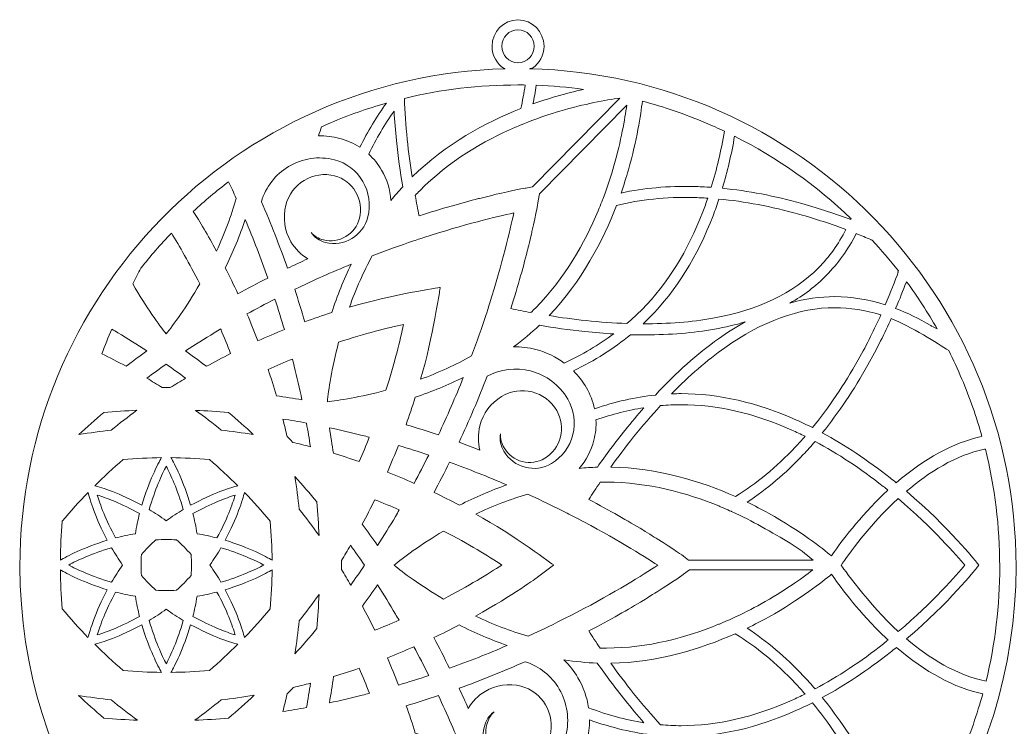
# Model space of a CAD drawing. Header units: millimetres. Extents: x -924 to 1115, y -381 to -47.
# Drawn here: x -273 to 31.8, y -263.5 to -47 of the extents above; entities that cross this region are included whole.
import ezdxf

# ---------------------------------------------------------------- set-up
doc = ezdxf.new("R2010")
doc.units = ezdxf.units.MM
doc.header["$MEASUREMENT"] = 0
doc.layers.add('Layer 4', color=7, linetype='Continuous')

msp = doc.modelspace()

# ---------------------------------------------------------------- linework, layer by layer
at = {"layer": 'Layer 4', "lineweight": 0}
for points, knots in [([(31.79, -214.3), (31.79, -131.31), (-34.54, -63.82), (-117.07, -61.94), (-116.76, -61.87), (-116.45, -61.8), (-116.13, -61.72), (-114.03, -60.27), (-112.65, -57.82), (-112.65, -55.05), (-112.65, -50.6), (-116.22, -46.98), (-120.61, -46.98), (-124.99, -46.98), (-128.56, -50.6), (-128.56, -55.05), (-128.56, -57.93), (-127.06, -60.46), (-124.82, -61.88), (-124.75, -61.9), (-124.68, -61.92), (-124.62, -61.93), (-124.6, -61.94), (-124.58, -61.94), (-124.56, -61.95), (-206.9, -64.04), (-273.01, -131.45), (-273.01, -214.3), (-273.01, -277), (-235.14, -330.85), (-181.03, -354.24), (-184.07, -355.39), (-186.25, -358.36), (-186.25, -361.84), (-186.25, -366.32), (-182.66, -369.96), (-178.25, -369.96), (-173.84, -369.96), (-170.25, -366.32), (-170.25, -361.84), (-170.25, -360.5), (-170.58, -359.23), (-171.15, -358.11), (-157.05, -363.07), (-142, -366.01), (-126.35, -366.59), (-128.07, -368.08), (-129.16, -370.29), (-129.16, -372.76), (-129.16, -377.24), (-125.58, -380.88), (-121.16, -380.88), (-116.75, -380.88), (-113.16, -377.24), (-113.16, -372.76), (-113.16, -370.31), (-114.24, -368.11), (-115.94, -366.62), (-100.18, -366.15), (-85.02, -363.28), (-70.82, -358.37), (-71.47, -359.55), (-71.85, -360.9), (-71.85, -362.35), (-71.85, -366.82), (-68.26, -370.46), (-63.85, -370.46), (-59.44, -370.46), (-55.85, -366.82), (-55.85, -362.35), (-55.85, -358.94), (-57.93, -356.02), (-60.87, -354.82), (-61, -354.78), (-61.13, -354.74), (-61.26, -354.71), (-6.57, -331.57), (31.79, -277.41), (31.79, -214.3)], [0, 0, 0, 0, 1, 1, 1, 2, 2, 2, 3, 3, 3, 4, 4, 4, 5, 5, 5, 6, 6, 6, 7, 7, 7, 8, 8, 8, 9, 9, 9, 10, 10, 10, 11, 11, 11, 12, 12, 12, 13, 13, 13, 14, 14, 14, 15, 15, 15, 16, 16, 16, 17, 17, 17, 18, 18, 18, 19, 19, 19, 20, 20, 20, 21, 21, 21, 22, 22, 22, 23, 23, 23, 24, 24, 24, 25, 25, 25, 26, 26, 26, 26]), ([(-125.56, -55.05), (-125.56, -52.28), (-123.34, -50.03), (-120.61, -50.03), (-117.87, -50.03), (-115.65, -52.28), (-115.65, -55.05), (-115.65, -57.82), (-117.87, -60.08), (-120.61, -60.08), (-123.34, -60.08), (-125.56, -57.82), (-125.56, -55.05)], [0, 0, 0, 0, 1, 1, 1, 2, 2, 2, 3, 3, 3, 4, 4, 4, 4]), ([(-119.78, -74.13), (-130.46, -78.36), (-142.68, -84.94), (-153, -95.07), (-153.57, -91.38), (-154.08, -87.53), (-154.49, -83.58), (-154.93, -79.25), (-155.22, -75.06), (-155.37, -71.01), (-144.07, -68.27), (-132.44, -66.9), (-120.61, -66.9), (-119.86, -66.9), (-119.12, -66.9), (-118.38, -66.91), (-118.75, -69.37), (-119.21, -71.78), (-119.78, -74.13)], [0, 0, 0, 0, 1, 1, 1, 2, 2, 2, 3, 3, 3, 4, 4, 4, 5, 5, 5, 6, 6, 6, 6]), ([(-109, -70.43), (-111.2, -71.07), (-113.56, -71.83), (-116.04, -72.72), (-115.64, -70.85), (-115.3, -68.94), (-115.02, -67), (-110.16, -67.18), (-105.34, -67.59), (-100.56, -68.24), (-103.17, -68.83), (-106, -69.54), (-109, -70.43)], [0, 0, 0, 0, 1, 1, 1, 2, 2, 2, 3, 3, 3, 4, 4, 4, 4]), ([(-177.98, -78.48), (-172.37, -76.11), (-166.66, -74.1), (-160.85, -72.45), (-163.87, -76.58), (-166.59, -81.09), (-168.99, -85.98), (-170.85, -84.76), (-172.92, -83.84), (-175.13, -83.27), (-177.29, -82.71), (-179.48, -82.45), (-181.65, -82.47), (-181.32, -81.54), (-181.01, -80.61), (-180.72, -79.67), (-179.81, -79.27), (-178.9, -78.87), (-177.98, -78.48)], [0, 0, 0, 0, 1, 1, 1, 2, 2, 2, 3, 3, 3, 4, 4, 4, 5, 5, 5, 6, 6, 6, 6]), ([(-116.18, -98.11), (-116.18, -98.11), (-118.23, -98.45), (-118.23, -98.45), (-118.31, -98.46), (-121.8, -99.06), (-127.76, -100.48), (-128.07, -100.59), (-132.43, -101.65), (-132.72, -101.7), (-137.76, -103), (-143.92, -104.73), (-150.86, -106.97), (-151.27, -104.97), (-151.67, -102.88), (-152.06, -100.71), (-151.61, -100.23), (-151.15, -99.75), (-150.69, -99.28), (-141.73, -90.19), (-131.07, -84), (-121.37, -79.81), (-120.82, -79.61), (-117.73, -78.28), (-117.38, -78.18), (-113.97, -76.85), (-110.73, -75.78), (-107.79, -74.91), (-100.25, -72.69), (-93.71, -71.53), (-89.49, -70.94), (-89.49, -70.94), (-116.18, -98.11), (-116.18, -98.11)], [0, 0, 0, 0, 1, 1, 1, 2, 2, 2, 3, 3, 3, 4, 4, 4, 5, 5, 5, 6, 6, 6, 7, 7, 7, 8, 8, 8, 9, 9, 9, 10, 10, 10, 11, 11, 11, 11]), ([(-91.24, -91.61), (-92.09, -94.6), (-93.15, -97.89), (-94.46, -101.36), (-94.59, -101.75), (-95.82, -104.83), (-96.06, -105.4), (-100.19, -115.26), (-106.31, -126.09), (-115.29, -135.2), (-115.74, -135.65), (-116.2, -136.11), (-116.66, -136.56), (-118.78, -136.17), (-120.82, -135.76), (-122.77, -135.35), (-120.53, -128.22), (-118.81, -121.93), (-117.54, -116.79), (-117.45, -116.54), (-116.31, -111.78), (-116.34, -111.8), (-114.98, -105.87), (-114.41, -102.41), (-114.4, -102.33), (-114.4, -102.33), (-114.06, -100.27), (-114.06, -100.27), (-114.06, -100.27), (-87.34, -73.07), (-87.34, -73.07), (-87.91, -77.34), (-89.05, -83.96), (-91.24, -91.61)], [0, 0, 0, 0, 1, 1, 1, 2, 2, 2, 3, 3, 3, 4, 4, 4, 5, 5, 5, 6, 6, 6, 7, 7, 7, 8, 8, 8, 9, 9, 9, 10, 10, 10, 11, 11, 11, 11]), ([(-63.23, -78.48), (-61.28, -79.3), (-59.36, -80.17), (-57.45, -81.08), (-58.48, -87.09), (-59.82, -92.82), (-61.47, -98.23), (-63.28, -98.1), (-65.07, -98.01), (-66.84, -97.97), (-74.67, -97.79), (-82.11, -98.47), (-89.08, -99.99), (-88.22, -97.5), (-87.47, -95.12), (-86.84, -92.91), (-84.22, -83.74), (-83.05, -76.11), (-82.56, -71.85), (-75.99, -73.6), (-69.54, -75.81), (-63.23, -78.48)], [0, 0, 0, 0, 1, 1, 1, 2, 2, 2, 3, 3, 3, 4, 4, 4, 5, 5, 5, 6, 6, 6, 7, 7, 7, 7]), ([(-157.8, -83.93), (-157.3, -88.83), (-156.64, -93.58), (-155.89, -98.07), (-157.12, -99.4), (-158.32, -100.79), (-159.49, -102.24), (-159.71, -98.98), (-160.69, -95.82), (-162.36, -92.95), (-163.44, -91.11), (-164.76, -89.48), (-166.28, -88.08), (-163.99, -83.33), (-161.4, -78.94), (-158.52, -74.93), (-158.36, -77.87), (-158.12, -80.86), (-157.8, -83.93)], [0, 0, 0, 0, 1, 1, 1, 2, 2, 2, 3, 3, 3, 4, 4, 4, 5, 5, 5, 6, 6, 6, 6]), ([(-18.77, -108.12), (-23.21, -106.44), (-28.26, -104.72), (-33.72, -103.19), (-42.09, -100.86), (-50.25, -99.3), (-58.08, -98.52), (-56.56, -93.47), (-55.31, -88.15), (-54.33, -82.6), (-41.26, -89.18), (-29.29, -97.64), (-18.65, -107.85), (-18.71, -107.99), (-18.77, -108.11), (-18.77, -108.12)], [0, 0, 0, 0, 1, 1, 1, 2, 2, 2, 3, 3, 3, 4, 4, 4, 5, 5, 5, 5]), ([(-166.55, -107.29), (-168, -113.07), (-173.82, -116.58), (-179.52, -115.11), (-181.31, -114.64), (-182.85, -113.58), (-183.93, -112.08), (-182.93, -113.14), (-181.65, -113.94), (-180.15, -114.32), (-177.81, -114.93), (-175.37, -114.57), (-173.28, -113.31), (-171.2, -112.06), (-169.72, -110.06), (-169.13, -107.68), (-168.44, -104.93), (-168.84, -102.06), (-170.28, -99.61), (-171.71, -97.16), (-174, -95.43), (-176.71, -94.73), (-179.89, -93.91), (-183.19, -94.39), (-186.02, -96.1), (-188.85, -97.8), (-190.85, -100.51), (-191.66, -103.73), (-192.62, -107.55), (-192.05, -111.52), (-190.07, -114.9), (-188.78, -117.1), (-187.01, -118.88), (-184.89, -120.12), (-186.99, -121.08), (-189.08, -122.05), (-191.13, -123.03), (-193.53, -116.23), (-196.21, -109.37), (-199.11, -102.63), (-197.77, -98.1), (-194.84, -94.29), (-190.82, -91.88), (-186.57, -89.31), (-181.58, -88.58), (-176.78, -89.82), (-173.11, -90.77), (-170.03, -93.11), (-168.1, -96.41), (-166.16, -99.71), (-165.61, -103.57), (-166.55, -107.29)], [0, 0, 0, 0, 1, 1, 1, 2, 2, 2, 3, 3, 3, 4, 4, 4, 5, 5, 5, 6, 6, 6, 7, 7, 7, 8, 8, 8, 9, 9, 9, 10, 10, 10, 11, 11, 11, 12, 12, 12, 13, 13, 13, 14, 14, 14, 15, 15, 15, 16, 16, 16, 17, 17, 17, 17]), ([(-212.85, -117.78), (-215.52, -112.85), (-217.98, -108.73), (-219.95, -105.6), (-216.48, -102.39), (-212.88, -99.36), (-209.16, -96.52), (-208.38, -98.18), (-207.6, -99.89), (-206.83, -101.64), (-208.36, -107), (-210.39, -112.42), (-212.85, -117.78)], [0, 0, 0, 0, 1, 1, 1, 2, 2, 2, 3, 3, 3, 4, 4, 4, 4]), ([(-64.06, -105.76), (-68.62, -117.69), (-74.86, -127.73), (-82.61, -135.59), (-84.09, -137.09), (-85.65, -138.53), (-87.29, -139.91), (-91.31, -139.77), (-95.48, -139.47), (-99.78, -139.02), (-103.67, -138.61), (-107.47, -138.09), (-111.11, -137.51), (-101.12, -127.04), (-94.63, -114.62), (-90.47, -103.79), (-83.17, -101.98), (-75.31, -101.16), (-66.96, -101.35), (-65.51, -101.38), (-64.03, -101.45), (-62.54, -101.54), (-63.03, -102.97), (-63.53, -104.38), (-64.06, -105.76)], [0, 0, 0, 0, 1, 1, 1, 2, 2, 2, 3, 3, 3, 4, 4, 4, 5, 5, 5, 6, 6, 6, 7, 7, 7, 8, 8, 8, 8]), ([(-60.99, -138.31), (-67.49, -139.48), (-74.63, -140.05), (-82.35, -140.01), (-81.64, -139.34), (-80.94, -138.67), (-80.26, -137.98), (-72.17, -129.77), (-65.67, -119.33), (-60.93, -106.94), (-60.29, -105.27), (-59.69, -103.56), (-59.11, -101.81), (-51.28, -102.54), (-43.1, -104.09), (-34.68, -106.43), (-29.42, -107.9), (-24.55, -109.55), (-20.25, -111.17), (-22.58, -115.63), (-25.38, -119.54), (-28.65, -122.85), (-36.32, -130.63), (-47.2, -135.83), (-60.99, -138.31)], [0, 0, 0, 0, 1, 1, 1, 2, 2, 2, 3, 3, 3, 4, 4, 4, 5, 5, 5, 6, 6, 6, 7, 7, 7, 8, 8, 8, 8]), ([(-130.35, -137.12), (-130.36, -137.14), (-130.36, -137.15), (-130.36, -137.15), (-131.68, -141.18), (-133.15, -145.41), (-134.81, -149.85), (-139.65, -152.55), (-144.88, -154.95), (-150.39, -156.98), (-146.6, -143.8), (-144.54, -129.77), (-144.57, -129.76), (-144.57, -129.76), (-144.44, -128.85), (-144.44, -128.85), (-144.44, -128.85), (-159.4, -131.12), (-172.17, -134.89), (-170.18, -129.35), (-167.84, -124.08), (-165.2, -119.2), (-160.8, -117.51), (-156.58, -116), (-152.59, -114.65), (-152.52, -114.63), (-149.59, -113.65), (-149.42, -113.6), (-137.01, -109.56), (-127.19, -107.21), (-121.91, -106.07), (-123.03, -111.41), (-125.34, -121.34), (-129.31, -133.89), (-129.4, -134.3), (-130.33, -137.05), (-130.35, -137.12)], [0, 0, 0, 0, 1, 1, 1, 2, 2, 2, 3, 3, 3, 4, 4, 4, 5, 5, 5, 6, 6, 6, 7, 7, 7, 8, 8, 8, 9, 9, 9, 10, 10, 10, 11, 11, 11, 12, 12, 12, 12]), ([(-197.16, -126), (-200.26, -127.57), (-203.33, -129.19), (-206.3, -130.82), (-207.54, -128.17), (-208.84, -125.49), (-210.18, -122.86), (-207.78, -117.98), (-205.72, -113.03), (-204.04, -108.1), (-201.56, -114.04), (-199.25, -120.04), (-197.16, -126)], [0, 0, 0, 0, 1, 1, 1, 2, 2, 2, 3, 3, 3, 4, 4, 4, 4]), ([(-217.99, -127.77), (-222.13, -135), (-226.12, -140.4), (-228.25, -143.1), (-230.37, -140.41), (-234.36, -135.02), (-238.49, -127.79), (-237.64, -126.1), (-236.8, -124.5), (-235.98, -122.97), (-233.05, -119.25), (-229.94, -115.67), (-226.66, -112.22), (-224.22, -116.18), (-221.2, -121.43), (-217.99, -127.77)], [0, 0, 0, 0, 1, 1, 1, 2, 2, 2, 3, 3, 3, 4, 4, 4, 5, 5, 5, 5]), ([(-4.22, -123.83), (-4.26, -123.92), (-4.3, -124.02), (-4.34, -124.11), (-4.32, -124.14), (-4.29, -124.17), (-4.27, -124.2), (-4.27, -124.2), (-4.26, -124.21), (-4.26, -124.21), (-5.23, -126.91), (-6.54, -130.32), (-8.21, -134.2), (-13.42, -132.53), (-18.58, -131.69), (-23.66, -131.69), (-28.17, -131.69), (-32.75, -132.36), (-37.38, -133.68), (-33.19, -131.29), (-29.49, -128.48), (-26.29, -125.24), (-22.7, -121.6), (-19.64, -117.3), (-17.11, -112.39), (-15.53, -113.02), (-14.06, -113.63), (-12.68, -114.22), (-12.67, -114.24), (-12.66, -114.25), (-12.65, -114.26), (-12.62, -114.29), (-12.59, -114.32), (-12.57, -114.35), (-12.46, -114.35), (-12.36, -114.36), (-12.26, -114.36), (-9.44, -117.42), (-6.76, -120.57), (-4.22, -123.83)], [0, 0, 0, 0, 1, 1, 1, 2, 2, 2, 3, 3, 3, 4, 4, 4, 5, 5, 5, 6, 6, 6, 7, 7, 7, 8, 8, 8, 9, 9, 9, 10, 10, 10, 11, 11, 11, 12, 12, 12, 13, 13, 13, 13]), ([(-177.6, -136.57), (-180.36, -137.46), (-183.13, -138.41), (-185.84, -139.4), (-186.8, -136.11), (-187.84, -132.78), (-188.93, -129.46), (-183.33, -126.75), (-177.54, -124.18), (-171.67, -121.77), (-173.91, -126.45), (-175.9, -131.41), (-177.6, -136.57)], [0, 0, 0, 0, 1, 1, 1, 2, 2, 2, 3, 3, 3, 4, 4, 4, 4]), ([(-1.7, -127.16), (1.69, -131.78), (4.81, -136.58), (7.64, -141.56), (6.9, -141.19), (5.79, -140.64), (5.7, -140.55), (2.1, -138.42), (-1.48, -136.67), (-5.05, -135.31), (-3.79, -132.37), (-2.74, -129.7), (-1.88, -127.4), (-1.87, -127.4), (-1.87, -127.41), (-1.87, -127.41), (-1.84, -127.45), (-1.81, -127.49), (-1.78, -127.54), (-1.75, -127.41), (-1.72, -127.29), (-1.7, -127.16)], [0, 0, 0, 0, 1, 1, 1, 2, 2, 2, 3, 3, 3, 4, 4, 4, 5, 5, 5, 6, 6, 6, 7, 7, 7, 7]), ([(-200.21, -145.23), (-201.26, -142.49), (-202.38, -139.73), (-203.55, -137), (-200.77, -135.47), (-197.89, -133.94), (-194.98, -132.46), (-193.95, -135.59), (-192.99, -138.72), (-192.09, -141.79), (-194.83, -142.89), (-197.55, -144.04), (-200.21, -145.23)], [0, 0, 0, 0, 1, 1, 1, 2, 2, 2, 3, 3, 3, 4, 4, 4, 4]), ([(-30.53, -171.8), (-32.16, -170.98), (-33.78, -170.2), (-35.4, -169.48), (-47.38, -164.11), (-59.26, -161.39), (-70.7, -161.39), (-71.66, -161.39), (-72.63, -161.42), (-73.59, -161.46), (-68.16, -155.9), (-62.71, -151.17), (-57.3, -147.34), (-45.83, -139.2), (-34.51, -135.08), (-23.66, -135.08), (-19.04, -135.08), (-14.34, -135.83), (-9.58, -137.31), (-11.49, -141.54), (-13.78, -146.2), (-16.48, -151.01), (-20.8, -158.71), (-25.51, -165.67), (-30.53, -171.8)], [0, 0, 0, 0, 1, 1, 1, 2, 2, 2, 3, 3, 3, 4, 4, 4, 5, 5, 5, 6, 6, 6, 7, 7, 7, 8, 8, 8, 8]), ([(-161, -160.36), (-168.97, -162.51), (-175.56, -163.46), (-178.94, -163.85), (-178.56, -160.42), (-177.62, -153.74), (-175.5, -145.65), (-167.27, -142.96), (-160.37, -141.24), (-155.62, -140.2), (-156.65, -145.01), (-158.34, -152.01), (-161, -160.36)], [0, 0, 0, 0, 1, 1, 1, 2, 2, 2, 3, 3, 3, 4, 4, 4, 4]), ([(-78.58, -161.82), (-84.7, -162.47), (-90.92, -163.87), (-97.19, -166.01), (-97.65, -163.78), (-98.48, -161.62), (-99.66, -159.61), (-100.78, -157.69), (-102.13, -155.96), (-103.66, -154.43), (-97.16, -151.29), (-91.3, -147.58), (-86.14, -143.34), (-84.64, -143.38), (-83.16, -143.4), (-81.7, -143.4), (-74.05, -143.4), (-66.93, -142.81), (-60.44, -141.65), (-57.17, -141.06), (-54.06, -140.33), (-51.1, -139.44), (-53.81, -140.94), (-56.52, -142.65), (-59.24, -144.58), (-65.67, -149.15), (-72.15, -154.92), (-78.58, -161.82)], [0, 0, 0, 0, 1, 1, 1, 2, 2, 2, 3, 3, 3, 4, 4, 4, 5, 5, 5, 6, 6, 6, 7, 7, 7, 8, 8, 8, 9, 9, 9, 9]), ([(21.35, -174.44), (21.19, -174.49), (21.09, -174.52), (21.09, -174.53), (12.57, -176.44), (3.78, -181.22), (-4.88, -188.68), (-5.5, -188.17), (-6.13, -187.67), (-6.77, -187.16), (-13.62, -181.75), (-20.57, -177.14), (-27.5, -173.39), (-22.51, -167.22), (-17.83, -160.27), (-13.54, -152.61), (-10.74, -147.61), (-8.37, -142.78), (-6.4, -138.4), (-0.43, -140.8), (7.96, -146.08), (11.17, -148.19), (12.61, -151.05), (13.96, -153.96), (15.21, -156.92), (17.64, -162.66), (19.68, -168.5), (21.35, -174.44)], [0, 0, 0, 0, 1, 1, 1, 2, 2, 2, 3, 3, 3, 4, 4, 4, 5, 5, 5, 6, 6, 6, 7, 7, 7, 8, 8, 8, 9, 9, 9, 9]), ([(-234.19, -148.33), (-236.34, -149.87), (-238.47, -151.44), (-240.54, -153.02), (-242.99, -151.68), (-245.47, -150.38), (-247.93, -149.16), (-246.97, -146.64), (-245.96, -144.11), (-244.9, -141.62), (-244.22, -142.02), (-243.6, -142.39), (-243, -142.76), (-240.08, -144.53), (-237.12, -146.4), (-234.19, -148.33)], [0, 0, 0, 0, 1, 1, 1, 2, 2, 2, 3, 3, 3, 4, 4, 4, 5, 5, 5, 5]), ([(-215.94, -153.03), (-218.02, -151.45), (-220.15, -149.87), (-222.3, -148.33), (-219.39, -146.41), (-216.44, -144.54), (-213.53, -142.78), (-212.92, -142.4), (-212.27, -142.02), (-211.58, -141.6), (-210.51, -144.12), (-209.49, -146.65), (-208.54, -149.15), (-211, -150.38), (-213.49, -151.68), (-215.94, -153.03)], [0, 0, 0, 0, 1, 1, 1, 2, 2, 2, 3, 3, 3, 4, 4, 4, 5, 5, 5, 5]), ([(-122, -147.09), (-119.17, -145), (-116.52, -142.77), (-114.06, -140.45), (-109.65, -141.2), (-104.99, -141.87), (-100.19, -142.37), (-97.16, -142.69), (-94.2, -142.94), (-91.31, -143.11), (-95.86, -146.47), (-100.92, -149.45), (-106.45, -152.02), (-109.02, -150.12), (-111.94, -148.71), (-115.11, -147.89), (-117.4, -147.3), (-119.7, -147.03), (-122, -147.09)], [0, 0, 0, 0, 1, 1, 1, 2, 2, 2, 3, 3, 3, 4, 4, 4, 5, 5, 5, 6, 6, 6, 6]), ([(-222.3, -156.66), (-223.9, -157.61), (-225.48, -158.59), (-227.02, -159.56), (-227.02, -159.56), (-227.04, -159.56), (-227.04, -159.56), (-227.44, -159.56), (-227.84, -159.55), (-228.25, -159.55), (-228.65, -159.55), (-229.05, -159.56), (-229.45, -159.56), (-231, -158.58), (-232.58, -157.61), (-234.19, -156.65), (-232.23, -155.2), (-230.24, -153.76), (-228.25, -152.37), (-226.25, -153.76), (-224.26, -155.2), (-222.3, -156.66)], [0, 0, 0, 0, 1, 1, 1, 2, 2, 2, 3, 3, 3, 4, 4, 4, 5, 5, 5, 6, 6, 6, 7, 7, 7, 7]), ([(-186.72, -163.28), (-189.32, -162.83), (-191.94, -162.41), (-194.53, -162.03), (-195.32, -159.32), (-196.17, -156.62), (-197.06, -153.98), (-194.62, -152.88), (-192.12, -151.82), (-189.62, -150.81), (-189.42, -151.58), (-189.24, -152.32), (-189.06, -153.02), (-188.23, -156.37), (-187.44, -159.82), (-186.72, -163.28)], [0, 0, 0, 0, 1, 1, 1, 2, 2, 2, 3, 3, 3, 4, 4, 4, 5, 5, 5, 5]), ([(-116.76, -154.44), (-111.96, -155.68), (-107.92, -158.74), (-105.39, -163.06), (-103.46, -166.36), (-102.91, -170.23), (-103.84, -173.95), (-104.78, -177.67), (-107.08, -180.8), (-110.33, -182.76), (-115.39, -185.8), (-121.95, -184.11), (-124.95, -178.98), (-125.89, -177.37), (-126.24, -175.52), (-125.97, -173.7), (-126, -175.19), (-125.62, -176.66), (-124.86, -177.97), (-123.62, -180.08), (-121.65, -181.58), (-119.3, -182.18), (-116.95, -182.79), (-114.51, -182.43), (-112.43, -181.18), (-110.02, -179.73), (-108.31, -177.41), (-107.62, -174.65), (-106.93, -171.89), (-107.33, -169.03), (-108.76, -166.58), (-112.22, -160.67), (-119.78, -158.72), (-125.61, -162.23), (-128.95, -164.24), (-131.31, -167.45), (-132.27, -171.27), (-132.9, -173.75), (-132.88, -176.27), (-132.25, -178.68), (-134.39, -177.85), (-136.52, -177.04), (-138.63, -176.28), (-135.58, -169.72), (-132.69, -162.93), (-130.03, -156.06), (-125.95, -153.86), (-121.25, -153.28), (-116.76, -154.44)], [0, 0, 0, 0, 1, 1, 1, 2, 2, 2, 3, 3, 3, 4, 4, 4, 5, 5, 5, 6, 6, 6, 7, 7, 7, 8, 8, 8, 9, 9, 9, 10, 10, 10, 11, 11, 11, 12, 12, 12, 13, 13, 13, 14, 14, 14, 15, 15, 15, 16, 16, 16, 16]), ([(-144.97, -174.05), (-148.28, -172.93), (-151.59, -171.87), (-154.85, -170.89), (-153.87, -168.13), (-152.93, -165.31), (-152.05, -162.49), (-146.92, -160.76), (-141.99, -158.72), (-137.34, -156.42), (-139.73, -162.42), (-142.29, -168.33), (-144.97, -174.05)], [0, 0, 0, 0, 1, 1, 1, 2, 2, 2, 3, 3, 3, 4, 4, 4, 4]), ([(-247.35, -167.15), (-243.93, -166.86), (-240.53, -166.64), (-237.23, -166.5), (-239.93, -168.48), (-242.56, -170.52), (-245.08, -172.59), (-248.33, -172.94), (-251.63, -173.39), (-254.94, -173.93), (-252.51, -171.67), (-249.96, -169.39), (-247.35, -167.15)], [0, 0, 0, 0, 1, 1, 1, 2, 2, 2, 3, 3, 3, 4, 4, 4, 4]), ([(-201.59, -173.91), (-204.88, -173.37), (-208.17, -172.92), (-211.4, -172.58), (-213.92, -170.51), (-216.55, -168.47), (-219.25, -166.51), (-215.94, -166.64), (-212.56, -166.86), (-209.15, -167.15), (-206.54, -169.38), (-204, -171.65), (-201.59, -173.91)], [0, 0, 0, 0, 1, 1, 1, 2, 2, 2, 3, 3, 3, 4, 4, 4, 4]), ([(-96.75, -169.43), (-91.81, -167.71), (-86.92, -166.46), (-82.08, -165.69), (-84.01, -167.89), (-85.94, -170.18), (-87.85, -172.58), (-90.9, -176.39), (-93.73, -180.21), (-96.32, -183.9), (-98.15, -183.96), (-99.99, -184.08), (-101.85, -184.27), (-99.72, -181.8), (-98.19, -178.86), (-97.38, -175.62), (-96.87, -173.57), (-96.66, -171.49), (-96.75, -169.43)], [0, 0, 0, 0, 1, 1, 1, 2, 2, 2, 3, 3, 3, 4, 4, 4, 5, 5, 5, 6, 6, 6, 6]), ([(-92.19, -183.86), (-90.02, -180.84), (-87.7, -177.75), (-85.23, -174.66), (-82.5, -171.26), (-79.76, -168.06), (-77.01, -165.07), (-74.89, -164.88), (-72.78, -164.77), (-70.7, -164.77), (-59.74, -164.77), (-48.33, -167.39), (-36.78, -172.55), (-35.45, -173.15), (-34.11, -173.78), (-32.77, -174.45), (-33.76, -175.58), (-34.75, -176.69), (-35.76, -177.76), (-41.53, -183.88), (-47.67, -188.95), (-54.1, -192.91), (-64.59, -188.23), (-77.83, -184.11), (-92.19, -183.86)], [0, 0, 0, 0, 1, 1, 1, 2, 2, 2, 3, 3, 3, 4, 4, 4, 5, 5, 5, 6, 6, 6, 7, 7, 7, 8, 8, 8, 8]), ([(-189.55, -176.3), (-189.55, -176.3), (-189.58, -176.26), (-189.58, -176.26), (-189.83, -176), (-190.09, -175.74), (-190.34, -175.48), (-190.62, -175.2), (-190.9, -174.92), (-191.18, -174.64), (-191.18, -174.64), (-191.26, -174.56), (-191.26, -174.56), (-191.66, -172.78), (-192.1, -170.97), (-192.56, -169.16), (-190.15, -169.54), (-187.73, -169.95), (-185.33, -170.4), (-184.9, -172.8), (-184.49, -175.23), (-184.13, -177.64), (-185.91, -177.17), (-187.73, -176.72), (-189.55, -176.3)], [0, 0, 0, 0, 1, 1, 1, 2, 2, 2, 3, 3, 3, 4, 4, 4, 5, 5, 5, 6, 6, 6, 7, 7, 7, 8, 8, 8, 8]), ([(-177.1, -179.64), (-177.46, -177.05), (-177.87, -174.43), (-178.32, -171.81), (-174.91, -172.54), (-171.53, -173.33), (-168.24, -174.17), (-167.56, -174.35), (-166.85, -174.53), (-166.1, -174.73), (-167.09, -177.25), (-168.13, -179.76), (-169.2, -182.21), (-171.82, -181.3), (-174.46, -180.44), (-177.1, -179.64)], [0, 0, 0, 0, 1, 1, 1, 2, 2, 2, 3, 3, 3, 4, 4, 4, 5, 5, 5, 5]), ([(-9.87, -193.28), (-17.29, -200.62), (-22.53, -207.87), (-24.7, -211.07), (-27.39, -208.83), (-34.21, -203.43), (-43.96, -197.99), (-45.95, -196.88), (-48.13, -195.73), (-50.48, -194.6), (-44.48, -190.67), (-38.74, -185.81), (-33.32, -180.06), (-32.1, -178.76), (-30.89, -177.42), (-29.7, -176.03), (-22.75, -179.74), (-15.77, -184.35), (-8.88, -189.78), (-8.39, -190.17), (-7.9, -190.56), (-7.42, -190.94), (-8.24, -191.7), (-9.05, -192.48), (-9.87, -193.28)], [0, 0, 0, 0, 1, 1, 1, 2, 2, 2, 3, 3, 3, 4, 4, 4, 5, 5, 5, 6, 6, 6, 7, 7, 7, 8, 8, 8, 8]), ([(-147.92, -180.18), (-149.38, -183.13), (-150.88, -186.03), (-152.39, -188.85), (-155.11, -187.65), (-157.86, -186.5), (-160.58, -185.42), (-159.41, -182.73), (-158.29, -179.99), (-157.21, -177.23), (-154.15, -178.15), (-151.04, -179.14), (-147.92, -180.18)], [0, 0, 0, 0, 1, 1, 1, 2, 2, 2, 3, 3, 3, 4, 4, 4, 4]), ([(22.15, -178.44), (22.24, -178.43), (22.32, -178.42), (22.4, -178.4), (25.32, -190.06), (26.79, -202.06), (26.79, -214.3), (26.79, -226.25), (25.39, -237.99), (22.6, -249.4), (13.61, -247.59), (5.29, -242.4), (-1.69, -236.48), (11.41, -225.29), (19.48, -215.07), (19.57, -214.96), (19.57, -214.96), (20.39, -213.91), (20.39, -213.91), (20.39, -213.91), (19.57, -212.85), (19.57, -212.85), (19.48, -212.74), (11.38, -202.48), (-1.76, -191.27), (5.11, -185.42), (13.29, -180.28), (22.13, -178.37), (22.14, -178.4), (22.15, -178.42), (22.15, -178.44)], [0, 0, 0, 0, 1, 1, 1, 2, 2, 2, 3, 3, 3, 4, 4, 4, 5, 5, 5, 6, 6, 6, 7, 7, 7, 8, 8, 8, 9, 9, 9, 10, 10, 10, 10]), ([(-250.12, -189.57), (-247.37, -186.84), (-244.46, -184.16), (-241.43, -181.58), (-237.45, -181.23), (-233.51, -181.03), (-229.69, -180.99), (-230.73, -182.82), (-233.54, -188.16), (-235.71, -195.56), (-242.39, -191.88), (-248.11, -190.12), (-250.12, -189.57)], [0, 0, 0, 0, 1, 1, 1, 2, 2, 2, 3, 3, 3, 4, 4, 4, 4]), ([(-220.77, -195.56), (-222.93, -188.16), (-225.75, -182.82), (-226.78, -180.99), (-222.93, -181.03), (-219, -181.22), (-215.05, -181.57), (-212.03, -184.15), (-209.11, -186.83), (-206.36, -189.57), (-208.36, -190.12), (-214.08, -191.88), (-220.77, -195.56)], [0, 0, 0, 0, 1, 1, 1, 2, 2, 2, 3, 3, 3, 4, 4, 4, 4]), ([(-141.56, -182.4), (-135.73, -184.5), (-129.84, -186.83), (-124.02, -189.33), (-128.87, -191.03), (-133.74, -193.11), (-138.53, -195.54), (-141.1, -194.19), (-143.71, -192.88), (-146.3, -191.64), (-144.69, -188.63), (-143.1, -185.53), (-141.56, -182.4)], [0, 0, 0, 0, 1, 1, 1, 2, 2, 2, 3, 3, 3, 4, 4, 4, 4]), ([(-228.24, -200.32), (-229.98, -199.03), (-231.73, -197.88), (-233.44, -196.86), (-231.72, -190.81), (-229.52, -186.08), (-228.24, -183.59), (-226.95, -186.08), (-224.75, -190.81), (-223.03, -196.86), (-224.74, -197.88), (-226.49, -199.03), (-228.24, -200.32)], [0, 0, 0, 0, 1, 1, 1, 2, 2, 2, 3, 3, 3, 4, 4, 4, 4]), ([(-182.13, -194.56), (-181.84, -198.03), (-181.63, -201.48), (-181.49, -204.83), (-183.46, -202.06), (-185.49, -199.35), (-187.56, -196.76), (-187.9, -193.47), (-188.34, -190.13), (-188.88, -186.79), (-186.62, -189.27), (-184.36, -191.88), (-182.13, -194.56)], [0, 0, 0, 0, 1, 1, 1, 2, 2, 2, 3, 3, 3, 4, 4, 4, 4]), ([(-68.39, -212.32), (-68.39, -212.32), (-69.95, -211.18), (-69.95, -211.18), (-70.01, -211.14), (-72.88, -209.07), (-78.05, -205.81), (-78.58, -205.51), (-82.06, -203.36), (-82.4, -203.12), (-86.88, -200.42), (-92.46, -197.21), (-98.96, -193.8), (-97.86, -192.09), (-96.69, -190.33), (-95.45, -188.52), (-94.82, -188.5), (-94.18, -188.49), (-93.55, -188.49), (-80.85, -188.49), (-68.97, -191.77), (-59.18, -195.78), (-58.76, -195.95), (-55.36, -197.42), (-55.23, -197.49), (-51.92, -198.99), (-48.89, -200.55), (-46.23, -202.03), (-39.38, -205.85), (-34.69, -208.5), (-30.34, -212.32), (-30.34, -212.32), (-68.39, -212.32), (-68.39, -212.32)], [0, 0, 0, 0, 1, 1, 1, 2, 2, 2, 3, 3, 3, 4, 4, 4, 5, 5, 5, 6, 6, 6, 7, 7, 7, 8, 8, 8, 9, 9, 9, 10, 10, 10, 11, 11, 11, 11]), ([(-252.17, -191.66), (-251.63, -193.69), (-249.9, -199.49), (-246.27, -206.27), (-253.56, -208.47), (-258.83, -211.33), (-260.64, -212.37), (-260.6, -208.47), (-260.4, -204.48), (-260.06, -200.48), (-257.52, -197.41), (-254.87, -194.44), (-252.17, -191.66)], [0, 0, 0, 0, 1, 1, 1, 2, 2, 2, 3, 3, 3, 4, 4, 4, 4]), ([(-210.21, -206.27), (-206.58, -199.49), (-204.84, -193.69), (-204.3, -191.66), (-201.61, -194.44), (-198.96, -197.4), (-196.42, -200.47), (-196.07, -204.5), (-195.88, -208.5), (-195.84, -212.37), (-197.64, -211.33), (-202.91, -208.47), (-210.21, -206.27)], [0, 0, 0, 0, 1, 1, 1, 2, 2, 2, 3, 3, 3, 4, 4, 4, 4]), ([(-237.67, -204.28), (-239.8, -204.63), (-241.84, -205.07), (-243.76, -205.57), (-246.76, -200.06), (-248.5, -195.14), (-249.33, -192.45), (-246.68, -193.29), (-241.83, -195.06), (-236.4, -198.1), (-236.89, -200.05), (-237.33, -202.12), (-237.67, -204.28)], [0, 0, 0, 0, 1, 1, 1, 2, 2, 2, 3, 3, 3, 4, 4, 4, 4]), ([(-218.8, -204.28), (-219.14, -202.12), (-219.58, -200.05), (-220.07, -198.1), (-214.64, -195.06), (-209.79, -193.29), (-207.14, -192.45), (-207.97, -195.14), (-209.71, -200.06), (-212.71, -205.57), (-214.63, -205.07), (-216.67, -204.63), (-218.8, -204.28)], [0, 0, 0, 0, 1, 1, 1, 2, 2, 2, 3, 3, 3, 4, 4, 4, 4]), ([(-168.27, -201.37), (-166.94, -198.88), (-165.66, -196.37), (-164.46, -193.88), (-161.95, -194.86), (-159.42, -195.9), (-156.93, -196.99), (-157.33, -197.69), (-157.71, -198.35), (-158.08, -198.97), (-159.82, -201.93), (-161.67, -204.93), (-163.58, -207.9), (-165.11, -205.69), (-166.69, -203.5), (-168.27, -201.37)], [0, 0, 0, 0, 1, 1, 1, 2, 2, 2, 3, 3, 3, 4, 4, 4, 5, 5, 5, 5]), ([(-102.55, -228.33), (-102.77, -228.45), (-105.35, -229.79), (-105.53, -229.86), (-109.26, -231.76), (-113.28, -233.71), (-117.54, -235.65), (-122.86, -234.09), (-128.25, -232.02), (-133.59, -229.5), (-121.82, -222.94), (-114.74, -217.64), (-114.66, -217.58), (-114.66, -217.58), (-109.73, -213.85), (-109.73, -213.85), (-109.73, -213.85), (-121.82, -204.76), (-133.52, -198.25), (-128.25, -195.76), (-122.92, -193.71), (-117.65, -192.16), (-113.36, -194.12), (-109.31, -196.08), (-105.55, -197.99), (-105.39, -198.08), (-102.68, -199.48), (-102.57, -199.52), (-90.98, -205.57), (-82.39, -210.95), (-77.87, -213.93), (-82.39, -216.91), (-90.97, -222.28), (-102.55, -228.33)], [0, 0, 0, 0, 1, 1, 1, 2, 2, 2, 3, 3, 3, 4, 4, 4, 5, 5, 5, 6, 6, 6, 7, 7, 7, 8, 8, 8, 9, 9, 9, 10, 10, 10, 11, 11, 11, 11]), ([(16.1, -213.91), (13.7, -216.79), (6.4, -225.21), (-4.24, -234.23), (-13.15, -226.09), (-21.72, -213.96), (-21.72, -213.96), (-19.58, -210.81), (-13.24, -201.69), (-4.31, -193.52), (6.36, -202.56), (13.69, -211.01), (16.1, -213.91)], [0, 0, 0, 0, 1, 1, 1, 2, 2, 2, 3, 3, 3, 4, 4, 4, 4]), ([(-158.54, -213.89), (-155.87, -211.73), (-150.53, -207.67), (-143.38, -203.46), (-135.69, -207.46), (-129.62, -211.18), (-125.55, -213.85), (-129.63, -216.53), (-135.72, -220.27), (-143.44, -224.28), (-150.57, -220.09), (-155.88, -216.04), (-158.54, -213.89)], [0, 0, 0, 0, 1, 1, 1, 2, 2, 2, 3, 3, 3, 4, 4, 4, 4]), ([(-228.24, -221.66), (-229.3, -221.66), (-230.35, -221.63), (-231.39, -221.56), (-232.16, -220.86), (-232.93, -220.14), (-233.68, -219.37), (-234.43, -218.61), (-235.15, -217.83), (-235.84, -217.05), (-235.9, -215.99), (-235.94, -214.93), (-235.94, -213.85), (-235.94, -212.77), (-235.9, -211.71), (-235.84, -210.65), (-235.15, -209.87), (-234.43, -209.09), (-233.68, -208.32), (-232.93, -207.56), (-232.16, -206.84), (-231.39, -206.14), (-230.35, -206.07), (-229.3, -206.04), (-228.24, -206.04), (-227.17, -206.04), (-226.12, -206.07), (-225.09, -206.14), (-224.31, -206.84), (-223.54, -207.56), (-222.79, -208.32), (-222.04, -209.09), (-221.32, -209.87), (-220.63, -210.65), (-220.57, -211.71), (-220.53, -212.77), (-220.53, -213.85), (-220.53, -214.93), (-220.57, -215.99), (-220.63, -217.05), (-221.32, -217.83), (-222.04, -218.61), (-222.79, -219.37), (-223.54, -220.14), (-224.31, -220.86), (-225.09, -221.56), (-226.12, -221.63), (-227.17, -221.66), (-228.24, -221.66)], [0, 0, 0, 0, 1, 1, 1, 2, 2, 2, 3, 3, 3, 4, 4, 4, 5, 5, 5, 6, 6, 6, 7, 7, 7, 8, 8, 8, 9, 9, 9, 10, 10, 10, 11, 11, 11, 12, 12, 12, 13, 13, 13, 14, 14, 14, 15, 15, 15, 16, 16, 16, 16]), ([(-244.99, -219.13), (-250.95, -217.38), (-255.61, -215.15), (-258.07, -213.85), (-255.61, -212.55), (-250.95, -210.31), (-244.99, -208.57), (-243.98, -210.3), (-242.84, -212.08), (-241.58, -213.85), (-242.84, -215.62), (-243.98, -217.4), (-244.99, -219.13)], [0, 0, 0, 0, 1, 1, 1, 2, 2, 2, 3, 3, 3, 4, 4, 4, 4]), ([(-211.49, -208.57), (-205.53, -210.31), (-200.86, -212.55), (-198.41, -213.85), (-200.86, -215.15), (-205.53, -217.38), (-211.49, -219.13), (-212.5, -217.4), (-213.63, -215.62), (-214.89, -213.85), (-213.63, -212.08), (-212.5, -210.3), (-211.49, -208.57)], [0, 0, 0, 0, 1, 1, 1, 2, 2, 2, 3, 3, 3, 4, 4, 4, 4]), ([(-174.65, -212.52), (-174.65, -212.52), (-174.65, -212.51), (-174.65, -212.51), (-173.71, -210.98), (-172.77, -209.41), (-171.85, -207.82), (-170.39, -209.83), (-168.95, -211.88), (-167.56, -213.93), (-168.93, -215.96), (-170.36, -217.98), (-171.8, -219.98), (-172.73, -218.36), (-173.69, -216.75), (-174.65, -215.19), (-174.65, -215.19), (-174.65, -215.18), (-174.65, -215.18), (-174.64, -214.76), (-174.64, -214.35), (-174.64, -213.93), (-174.64, -213.46), (-174.64, -212.99), (-174.65, -212.52)], [0, 0, 0, 0, 1, 1, 1, 2, 2, 2, 3, 3, 3, 4, 4, 4, 5, 5, 5, 6, 6, 6, 7, 7, 7, 8, 8, 8, 8]), ([(-246.27, -221.43), (-249.9, -228.21), (-251.63, -234.02), (-252.18, -236.05), (-254.87, -233.26), (-257.51, -230.31), (-260.05, -227.24), (-260.4, -223.2), (-260.6, -219.2), (-260.64, -215.32), (-258.83, -216.37), (-253.56, -219.23), (-246.27, -221.43)], [0, 0, 0, 0, 1, 1, 1, 2, 2, 2, 3, 3, 3, 4, 4, 4, 4]), ([(-210.21, -221.43), (-202.91, -219.23), (-197.64, -216.37), (-195.84, -215.32), (-195.87, -219.23), (-196.07, -223.22), (-196.41, -227.22), (-198.96, -230.3), (-201.6, -233.26), (-204.3, -236.05), (-204.84, -234.02), (-206.58, -228.21), (-210.21, -221.43)], [0, 0, 0, 0, 1, 1, 1, 2, 2, 2, 3, 3, 3, 4, 4, 4, 4]), ([(-69.95, -216.68), (-69.95, -216.68), (-68.15, -215.37), (-68.15, -215.37), (-68.15, -215.37), (-30.44, -215.37), (-30.44, -215.37), (-33.84, -217.98), (-39.3, -221.88), (-46.23, -225.74), (-48.9, -227.24), (-51.94, -228.8), (-55.27, -230.31), (-55.46, -230.42), (-59, -231.94), (-59.22, -232.01), (-69, -236.02), (-80.87, -239.28), (-93.55, -239.28), (-94.19, -239.28), (-94.83, -239.27), (-95.48, -239.26), (-96.69, -237.48), (-97.85, -235.74), (-98.94, -234.05), (-92.37, -230.62), (-86.77, -227.4), (-82.3, -224.7), (-82.23, -224.66), (-78.26, -222.18), (-77.98, -222.02), (-72.83, -218.77), (-70.01, -216.72), (-69.95, -216.68)], [0, 0, 0, 0, 1, 1, 1, 2, 2, 2, 3, 3, 3, 4, 4, 4, 5, 5, 5, 6, 6, 6, 7, 7, 7, 8, 8, 8, 9, 9, 9, 10, 10, 10, 11, 11, 11, 11]), ([(-33.32, -247.75), (-38.75, -241.99), (-44.5, -237.13), (-50.51, -233.2), (-48.15, -232.05), (-45.96, -230.9), (-43.96, -229.78), (-34.16, -224.31), (-27.32, -218.89), (-24.67, -216.67), (-22.47, -219.9), (-17.25, -227.11), (-9.87, -234.4), (-9.03, -235.23), (-8.19, -236.03), (-7.35, -236.81), (-7.83, -237.2), (-8.32, -237.59), (-8.82, -237.98), (-15.73, -243.44), (-22.73, -248.06), (-29.7, -251.78), (-30.89, -250.4), (-32.1, -249.05), (-33.32, -247.75)], [0, 0, 0, 0, 1, 1, 1, 2, 2, 2, 3, 3, 3, 4, 4, 4, 5, 5, 5, 6, 6, 6, 7, 7, 7, 8, 8, 8, 8]), ([(-243.76, -222.13), (-241.84, -222.63), (-239.8, -223.07), (-237.67, -223.42), (-237.33, -225.58), (-236.89, -227.65), (-236.4, -229.6), (-241.83, -232.64), (-246.68, -234.4), (-249.33, -235.25), (-248.5, -232.56), (-246.76, -227.64), (-243.76, -222.13)], [0, 0, 0, 0, 1, 1, 1, 2, 2, 2, 3, 3, 3, 4, 4, 4, 4]), ([(-218.8, -223.42), (-216.67, -223.07), (-214.63, -222.63), (-212.71, -222.13), (-209.71, -227.64), (-207.97, -232.56), (-207.14, -235.25), (-209.79, -234.41), (-214.64, -232.65), (-220.07, -229.6), (-219.58, -227.65), (-219.14, -225.58), (-218.8, -223.42)], [0, 0, 0, 0, 1, 1, 1, 2, 2, 2, 3, 3, 3, 4, 4, 4, 4]), ([(-168.22, -226.43), (-166.65, -224.31), (-165.1, -222.14), (-163.58, -219.96), (-161.68, -222.92), (-159.84, -225.9), (-158.1, -228.86), (-157.75, -229.46), (-157.38, -230.08), (-157, -230.75), (-159.48, -231.83), (-161.98, -232.87), (-164.45, -233.84), (-165.64, -231.38), (-166.91, -228.89), (-168.22, -226.43)], [0, 0, 0, 0, 1, 1, 1, 2, 2, 2, 3, 3, 3, 4, 4, 4, 5, 5, 5, 5]), ([(-188.89, -241.09), (-188.34, -237.68), (-187.89, -234.27), (-187.55, -230.93), (-185.48, -228.34), (-183.45, -225.63), (-181.48, -222.87), (-181.62, -226.28), (-181.84, -229.78), (-182.13, -233.31), (-184.37, -236), (-186.64, -238.61), (-188.89, -241.09)], [0, 0, 0, 0, 1, 1, 1, 2, 2, 2, 3, 3, 3, 4, 4, 4, 4]), ([(-233.44, -230.84), (-231.73, -229.82), (-229.98, -228.67), (-228.24, -227.38), (-226.49, -228.67), (-224.74, -229.82), (-223.03, -230.84), (-224.75, -236.89), (-226.95, -241.62), (-228.24, -244.11), (-229.52, -241.62), (-231.72, -236.89), (-233.44, -230.84)], [0, 0, 0, 0, 1, 1, 1, 2, 2, 2, 3, 3, 3, 4, 4, 4, 4]), ([(-241.42, -246.13), (-244.45, -243.55), (-247.37, -240.87), (-250.12, -238.13), (-248.12, -237.58), (-242.39, -235.82), (-235.71, -232.14), (-233.54, -239.54), (-230.72, -244.89), (-229.69, -246.72), (-233.54, -246.68), (-237.48, -246.48), (-241.42, -246.13)], [0, 0, 0, 0, 1, 1, 1, 2, 2, 2, 3, 3, 3, 4, 4, 4, 4]), ([(-220.77, -232.14), (-214.08, -235.82), (-208.36, -237.58), (-206.35, -238.13), (-209.1, -240.86), (-212.01, -243.54), (-215.04, -246.12), (-219.02, -246.48), (-222.96, -246.68), (-226.78, -246.72), (-225.75, -244.89), (-222.93, -239.54), (-220.77, -232.14)], [0, 0, 0, 0, 1, 1, 1, 2, 2, 2, 3, 3, 3, 4, 4, 4, 4]), ([(-138.6, -232.2), (-133.75, -234.66), (-128.82, -236.77), (-123.91, -238.48), (-129.77, -241), (-135.69, -243.35), (-141.56, -245.47), (-143.13, -242.28), (-144.74, -239.14), (-146.37, -236.09), (-143.77, -234.85), (-141.17, -233.55), (-138.6, -232.2)], [0, 0, 0, 0, 1, 1, 1, 2, 2, 2, 3, 3, 3, 4, 4, 4, 4]), ([(-85.23, -253.15), (-87.71, -250.05), (-90.04, -246.95), (-92.21, -243.92), (-77.86, -243.67), (-64.63, -239.56), (-54.14, -234.88), (-47.69, -238.85), (-41.54, -243.92), (-35.76, -250.05), (-34.75, -251.12), (-33.76, -252.23), (-32.77, -253.36), (-34.1, -254.02), (-35.42, -254.65), (-36.74, -255.24), (-48.3, -260.41), (-59.72, -263.04), (-70.7, -263.04), (-72.79, -263.04), (-74.89, -262.93), (-77.01, -262.74), (-79.76, -259.75), (-82.5, -256.56), (-85.23, -253.15)], [0, 0, 0, 0, 1, 1, 1, 2, 2, 2, 3, 3, 3, 4, 4, 4, 5, 5, 5, 6, 6, 6, 7, 7, 7, 8, 8, 8, 8]), ([(-157.16, -250.62), (-158.25, -247.81), (-159.4, -245.01), (-160.58, -242.28), (-157.87, -241.21), (-155.15, -240.07), (-152.46, -238.88), (-150.93, -241.74), (-149.4, -244.69), (-147.92, -247.68), (-151.02, -248.72), (-154.12, -249.7), (-157.16, -250.62)], [0, 0, 0, 0, 1, 1, 1, 2, 2, 2, 3, 3, 3, 4, 4, 4, 4]), ([(-13.54, -275.2), (-17.83, -267.54), (-22.51, -260.59), (-27.5, -254.42), (-20.57, -250.67), (-13.62, -246.06), (-6.77, -240.65), (-6.1, -240.12), (-5.45, -239.6), (-4.8, -239.07), (4, -246.64), (12.94, -251.44), (21.6, -253.26), (19.89, -259.5), (17.76, -265.65), (15.21, -271.67), (14.14, -274.21), (12.99, -276.71), (11.78, -279.17), (11.18, -279.62), (10.59, -280.05), (9.99, -280.48), (4.48, -284.38), (-1, -287.36), (-6.4, -289.41), (-8.37, -285.03), (-10.74, -280.2), (-13.54, -275.2)], [0, 0, 0, 0, 1, 1, 1, 2, 2, 2, 3, 3, 3, 4, 4, 4, 5, 5, 5, 6, 6, 6, 7, 7, 7, 8, 8, 8, 9, 9, 9, 9]), ([(-129.13, -269.6), (-127.89, -271.72), (-125.92, -273.22), (-123.58, -273.82), (-120.86, -274.52), (-118.04, -274.11), (-115.62, -272.65), (-113.21, -271.2), (-111.5, -268.88), (-110.81, -266.13), (-110, -262.91), (-110.48, -259.55), (-112.16, -256.68), (-113.83, -253.82), (-116.51, -251.79), (-119.69, -250.97), (-123.45, -249.99), (-127.36, -250.57), (-130.7, -252.58), (-132.85, -253.88), (-134.59, -255.65), (-135.82, -257.79), (-136.74, -255.7), (-137.68, -253.62), (-138.63, -251.58), (-131.9, -249.14), (-125.12, -246.41), (-118.45, -243.46), (-114.05, -244.83), (-110.35, -247.79), (-108, -251.81), (-105.47, -256.13), (-104.75, -261.19), (-105.97, -266.06), (-106.9, -269.78), (-109.21, -272.91), (-112.46, -274.87), (-115.71, -276.83), (-119.52, -277.39), (-123.19, -276.44), (-128.89, -274.97), (-132.35, -269.06), (-130.9, -263.28), (-130.44, -261.47), (-129.4, -259.91), (-127.94, -258.82), (-129, -259.85), (-129.75, -261.16), (-130.13, -262.64), (-130.72, -265.02), (-130.37, -267.49), (-129.13, -269.6)], [0, 0, 0, 0, 1, 1, 1, 2, 2, 2, 3, 3, 3, 4, 4, 4, 5, 5, 5, 6, 6, 6, 7, 7, 7, 8, 8, 8, 9, 9, 9, 10, 10, 10, 11, 11, 11, 12, 12, 12, 13, 13, 13, 14, 14, 14, 15, 15, 15, 16, 16, 16, 17, 17, 17, 17]), ([(-106.54, -242.89), (-103.1, -243.43), (-99.69, -243.76), (-96.35, -243.88), (-93.75, -247.58), (-90.91, -251.41), (-87.85, -255.23), (-85.94, -257.63), (-84.01, -259.92), (-82.09, -262.12), (-87.65, -261.23), (-93.31, -259.71), (-99.01, -257.56), (-99.49, -254.35), (-100.58, -251.23), (-102.26, -248.36), (-103.46, -246.32), (-104.89, -244.49), (-106.54, -242.89)], [0, 0, 0, 0, 1, 1, 1, 2, 2, 2, 3, 3, 3, 4, 4, 4, 5, 5, 5, 6, 6, 6, 6]), ([(-177.07, -248.02), (-174.42, -247.22), (-171.78, -246.36), (-169.21, -245.47), (-168.12, -247.98), (-167.06, -250.54), (-166.04, -253.12), (-166.81, -253.32), (-167.54, -253.51), (-168.24, -253.69), (-171.52, -254.53), (-174.91, -255.32), (-178.32, -256.05), (-177.86, -253.38), (-177.44, -250.68), (-177.07, -248.02)], [0, 0, 0, 0, 1, 1, 1, 2, 2, 2, 3, 3, 3, 4, 4, 4, 5, 5, 5, 5]), ([(-191.26, -253.3), (-191.26, -253.3), (-191.25, -253.29), (-191.25, -253.29), (-190.95, -252.99), (-190.64, -252.69), (-190.34, -252.38), (-190.01, -252.05), (-189.69, -251.72), (-189.37, -251.38), (-189.37, -251.38), (-189.31, -251.32), (-189.31, -251.32), (-187.59, -250.91), (-185.84, -250.48), (-184.1, -250.02), (-184.47, -252.5), (-184.89, -255), (-185.33, -257.46), (-187.73, -257.91), (-190.15, -258.32), (-192.56, -258.7), (-192.11, -256.94), (-191.67, -255.13), (-191.26, -253.3)], [0, 0, 0, 0, 1, 1, 1, 2, 2, 2, 3, 3, 3, 4, 4, 4, 5, 5, 5, 6, 6, 6, 7, 7, 7, 8, 8, 8, 8]), ([(-245.07, -255.12), (-242.48, -257.25), (-239.77, -259.35), (-237, -261.37), (-240.36, -261.23), (-243.84, -261.01), (-247.35, -260.71), (-250.03, -258.41), (-252.64, -256.08), (-255.12, -253.76), (-251.75, -254.32), (-248.38, -254.77), (-245.07, -255.12)], [0, 0, 0, 0, 1, 1, 1, 2, 2, 2, 3, 3, 3, 4, 4, 4, 4]), ([(-211.39, -255.11), (-208.08, -254.76), (-204.72, -254.3), (-201.36, -253.74), (-203.84, -256.07), (-206.45, -258.41), (-209.15, -260.71), (-212.65, -261.01), (-216.12, -261.23), (-219.48, -261.37), (-216.7, -259.34), (-213.99, -257.24), (-211.39, -255.11)], [0, 0, 0, 0, 1, 1, 1, 2, 2, 2, 3, 3, 3, 4, 4, 4, 4]), ([(-144.97, -253.81), (-142.3, -259.5), (-139.76, -265.38), (-137.38, -271.34), (-142.01, -269.05), (-146.92, -267.02), (-152.02, -265.29), (-152.9, -262.5), (-153.83, -259.7), (-154.8, -256.96), (-151.55, -255.98), (-148.25, -254.92), (-144.97, -253.81)], [0, 0, 0, 0, 1, 1, 1, 2, 2, 2, 3, 3, 3, 4, 4, 4, 4]), ([(-57.3, -280.48), (-62.71, -276.64), (-68.16, -271.91), (-73.59, -266.35), (-72.63, -266.39), (-71.66, -266.42), (-70.7, -266.42), (-59.26, -266.42), (-47.38, -263.7), (-35.4, -258.33), (-33.78, -257.61), (-32.16, -256.83), (-30.53, -256.01), (-25.51, -262.14), (-20.8, -269.1), (-16.48, -276.8), (-13.78, -281.61), (-11.49, -286.27), (-9.58, -290.5), (-14.34, -291.99), (-19.04, -292.74), (-23.66, -292.74), (-34.51, -292.74), (-45.83, -288.61), (-57.3, -280.48)], [0, 0, 0, 0, 1, 1, 1, 2, 2, 2, 3, 3, 3, 4, 4, 4, 5, 5, 5, 6, 6, 6, 7, 7, 7, 8, 8, 8, 8]), ([(-60.44, -286.16), (-68.17, -284.77), (-76.77, -284.21), (-86.13, -284.48), (-90.92, -280.54), (-96.31, -277.06), (-102.25, -274.07), (-101.01, -272.15), (-100.08, -270.02), (-99.51, -267.73), (-98.97, -265.59), (-98.71, -263.42), (-98.72, -261.26), (-91.93, -263.7), (-85.2, -265.28), (-78.58, -265.99), (-72.15, -272.89), (-65.68, -278.66), (-59.24, -283.23), (-56.52, -285.16), (-53.81, -286.87), (-51.1, -288.37), (-54.06, -287.48), (-57.17, -286.75), (-60.44, -286.16)], [0, 0, 0, 0, 1, 1, 1, 2, 2, 2, 3, 3, 3, 4, 4, 4, 5, 5, 5, 6, 6, 6, 7, 7, 7, 8, 8, 8, 8])]:
    msp.add_open_spline(points, degree=3, knots=knots, dxfattribs=at)

doc.saveas('drawing.dxf')
